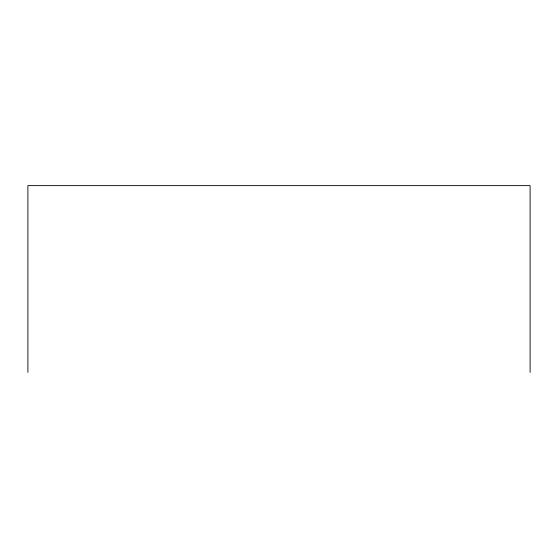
<?xml version="1.0" encoding="UTF-8"?>
<svg xmlns="http://www.w3.org/2000/svg" width="558" height="558" viewBox="0 0 558 558"><rect width="100%" height="100%" fill="white"/><g stroke="black" fill="none" stroke-linecap="round" stroke-linejoin="round"><path stroke-width="0.84" d="M530.1 372.381L530.1 185.619L27.9 185.619L27.9 372.381"/></g></svg>
